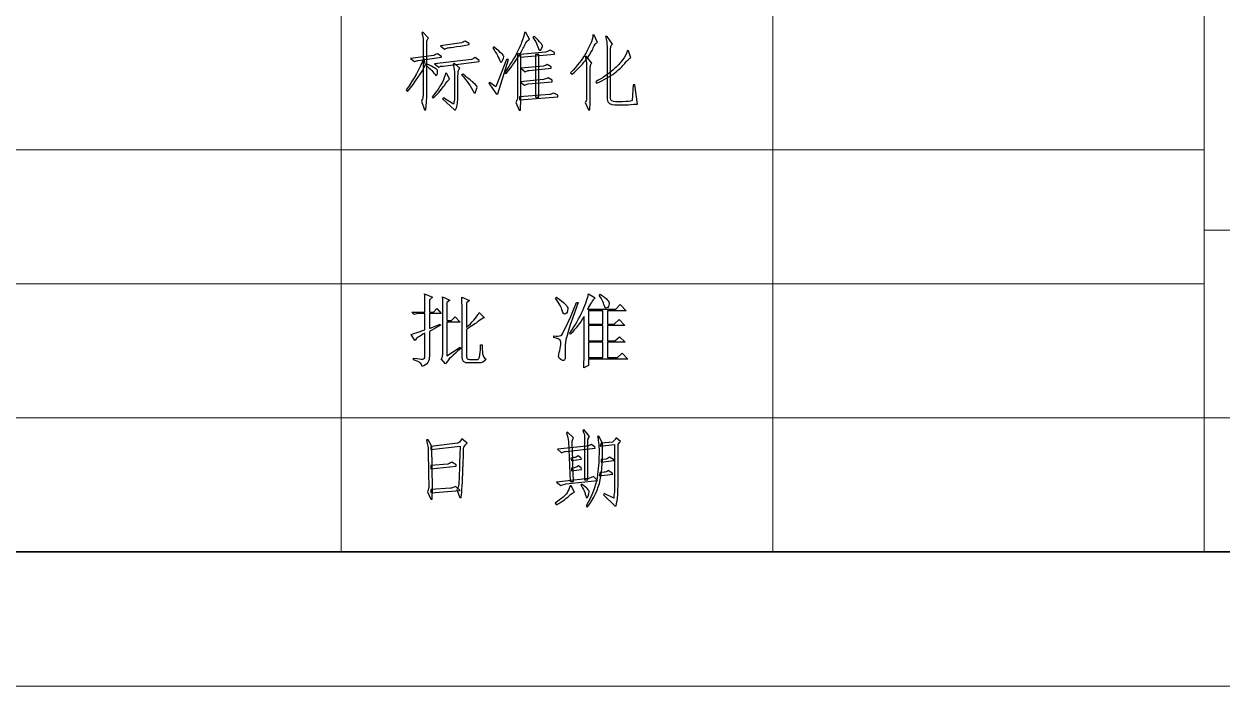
# Model space of a CAD drawing. Header units: millimetres. Extents: x 958 to 3026, y 447 to 1692.
# Drawn here: x 1155.8 to 1343.2, y 447.1 to 550.6 of the extents above; entities that cross this region are included whole.
import ezdxf

# ---------------------------------------------------------------- set-up
doc = ezdxf.new("R2010")
doc.units = ezdxf.units.MM
doc.layers.add('layer 1', color=7, linetype='Continuous')

msp = doc.modelspace()

# ---------------------------------------------------------------- linework, layer by layer
at = {"layer": 'layer 1', "color": 1, "lineweight": 9}
for points in [[(1340.413, 656.745), (1340.413, 656.745), (1340.413, 468.048), (1340.413, 468.048)], [(1205.47, 551.913), (1205.47, 551.913), (1205.47, 468.048), (1205.47, 468.048)], [(1272.942, 551.913), (1272.942, 551.913), (1272.942, 468.048), (1272.942, 468.048)], [(1205.47, 547.698), (1205.47, 547.698), (1205.47, 547.698), (1205.47, 547.698)], [(1340.413, 530.947), (1340.413, 530.947), (1070.528, 530.947), (1070.528, 530.947)], [(1340.413, 530.947), (1340.413, 530.947), (1340.413, 530.947), (1340.413, 530.947)], [(1610.298, 518.367), (1610.298, 518.367), (1340.413, 518.367), (1340.413, 518.367)], [(1340.413, 509.98), (1340.413, 509.98), (1070.528, 509.98), (1070.528, 509.98)], [(1340.413, 509.98), (1340.413, 509.98), (1340.413, 509.98), (1340.413, 509.98)], [(1610.298, 489.014), (1610.298, 489.014), (1070.528, 489.014), (1070.528, 489.014)], [(958.076, 447.081), (958.076, 447.081), (1902.673, 447.081), (1902.673, 447.081)]]:
    msp.add_open_spline(points, degree=3, dxfattribs=at)
at = {"layer": 'layer 1', "color": 1}
for points, knots in [([(1218.247, 539.246), (1218.278, 539.476), (1218.295, 540.967), (1218.295, 543.718), (1218.295, 543.718), (1218.295, 546.471), (1218.295, 547.953), (1218.295, 548.165), (1218.295, 548.165), (1218.295, 548.379), (1218.213, 548.748), (1218.05, 549.272), (1218.05, 549.272), (1218.05, 549.272), (1218.247, 549.368), (1218.247, 549.368), (1218.247, 549.368), (1218.247, 549.368), (1219.132, 548.435), (1219.132, 548.435), (1219.132, 548.435), (1218.966, 548.272), (1218.876, 548.117), (1218.861, 547.968), (1218.861, 547.968), (1218.844, 547.821), (1218.836, 546.313), (1218.836, 543.447), (1218.836, 543.447), (1218.836, 540.581), (1218.836, 539.074), (1218.836, 538.927), (1218.836, 538.927), (1218.836, 538.78), (1218.788, 538.197), (1218.689, 537.183), (1218.689, 537.183), (1218.689, 537.183), (1218.492, 537.183), (1218.492, 537.183), (1218.492, 537.183), (1218.492, 537.183), (1218.002, 538.558), (1218.002, 538.558), (1218.002, 538.558), (1218.132, 538.789), (1218.213, 539.017), (1218.247, 539.246)], [0, 0, 0, 0, 0.0833333, 0.0833333, 0.0833333, 0.0833333, 0.1666667, 0.1666667, 0.1666667, 0.1666667, 0.25, 0.25, 0.25, 0.25, 0.3333333, 0.3333333, 0.3333333, 0.3333333, 0.4166667, 0.4166667, 0.4166667, 0.4166667, 0.5, 0.5, 0.5, 0.5, 0.5833333, 0.5833333, 0.5833333, 0.5833333, 0.6666667, 0.6666667, 0.6666667, 0.6666667, 0.75, 0.75, 0.75, 0.75, 0.8333333, 0.8333333, 0.8333333, 0.8333333, 0.9166667, 0.9166667, 0.9166667, 0.9166667, 1, 1, 1, 1]), ([(1234.192, 547.379), (1233.98, 546.936), (1233.693, 546.404), (1233.332, 545.781), (1233.332, 545.781), (1232.972, 545.16), (1232.284, 544.194), (1231.269, 542.883), (1231.269, 542.883), (1231.269, 542.883), (1231.022, 543.03), (1231.022, 543.03), (1231.022, 543.03), (1231.974, 544.439), (1232.594, 545.429), (1232.89, 546.003), (1232.89, 546.003), (1233.185, 546.576), (1233.448, 547.158), (1233.676, 547.748), (1233.676, 547.748), (1233.904, 548.337), (1234.053, 548.861), (1234.118, 549.32), (1234.118, 549.32), (1234.118, 549.32), (1234.316, 549.32), (1234.316, 549.32), (1234.316, 549.32), (1234.316, 549.32), (1234.905, 548.238), (1234.905, 548.238), (1234.905, 548.238), (1234.643, 548.108), (1234.406, 547.821), (1234.192, 547.379)], [0, 0, 0, 0, 0.1111111, 0.1111111, 0.1111111, 0.1111111, 0.2222222, 0.2222222, 0.2222222, 0.2222222, 0.3333333, 0.3333333, 0.3333333, 0.3333333, 0.4444444, 0.4444444, 0.4444444, 0.4444444, 0.5555556, 0.5555556, 0.5555556, 0.5555556, 0.6666667, 0.6666667, 0.6666667, 0.6666667, 0.7777778, 0.7777778, 0.7777778, 0.7777778, 0.8888889, 0.8888889, 0.8888889, 0.8888889, 1, 1, 1, 1]), ([(1225.47, 547.601), (1225.47, 547.601), (1225.47, 547.404), (1225.47, 547.404), (1225.47, 547.404), (1223.308, 547.077), (1222.195, 546.913), (1222.128, 546.913), (1222.128, 546.913), (1222.063, 546.913), (1221.899, 546.846), (1221.637, 546.716), (1221.637, 546.716), (1221.637, 546.716), (1220.998, 547.207), (1220.998, 547.207), (1220.998, 547.207), (1220.998, 547.207), (1224.292, 547.699), (1224.292, 547.699), (1224.292, 547.699), (1224.421, 547.764), (1224.602, 547.846), (1224.83, 547.945), (1224.83, 547.945), (1224.83, 547.945), (1225.47, 547.601), (1225.47, 547.601)], [0, 0, 0, 0, 0.1428571, 0.1428571, 0.1428571, 0.1428571, 0.2857143, 0.2857143, 0.2857143, 0.2857143, 0.4285714, 0.4285714, 0.4285714, 0.4285714, 0.5714286, 0.5714286, 0.5714286, 0.5714286, 0.7142857, 0.7142857, 0.7142857, 0.7142857, 0.8571429, 0.8571429, 0.8571429, 0.8571429, 1, 1, 1, 1]), ([(1236.649, 547.674), (1236.829, 547.46), (1236.928, 547.305), (1236.945, 547.207), (1236.945, 547.207), (1236.959, 547.108), (1236.871, 546.896), (1236.674, 546.567), (1236.674, 546.567), (1236.674, 546.567), (1236.429, 546.567), (1236.429, 546.567), (1236.429, 546.567), (1236.198, 547.257), (1235.871, 547.911), (1235.446, 548.534), (1235.446, 548.534), (1235.446, 548.534), (1235.643, 548.731), (1235.643, 548.731), (1235.643, 548.731), (1236.133, 548.238), (1236.469, 547.886), (1236.649, 547.674)], [0, 0, 0, 0, 0.1666667, 0.1666667, 0.1666667, 0.1666667, 0.3333333, 0.3333333, 0.3333333, 0.3333333, 0.5, 0.5, 0.5, 0.5, 0.6666667, 0.6666667, 0.6666667, 0.6666667, 0.8333333, 0.8333333, 0.8333333, 0.8333333, 1, 1, 1, 1]), ([(1244.88, 546.888), (1244.683, 546.412), (1244.34, 545.84), (1243.849, 545.167), (1243.849, 545.167), (1243.356, 544.496), (1242.604, 543.701), (1241.589, 542.785), (1241.589, 542.785), (1241.589, 542.785), (1241.341, 542.982), (1241.341, 542.982), (1241.341, 542.982), (1242.457, 544.225), (1243.176, 545.135), (1243.505, 545.708), (1243.505, 545.708), (1243.832, 546.282), (1244.134, 546.854), (1244.413, 547.429), (1244.413, 547.429), (1244.692, 548.001), (1244.83, 548.5), (1244.83, 548.926), (1244.83, 548.926), (1244.83, 548.926), (1245.027, 548.878), (1245.027, 548.878), (1245.027, 548.878), (1245.027, 548.878), (1245.52, 547.748), (1245.52, 547.748), (1245.52, 547.748), (1245.289, 547.649), (1245.078, 547.362), (1244.88, 546.888)], [0, 0, 0, 0, 0.1111111, 0.1111111, 0.1111111, 0.1111111, 0.2222222, 0.2222222, 0.2222222, 0.2222222, 0.3333333, 0.3333333, 0.3333333, 0.3333333, 0.4444444, 0.4444444, 0.4444444, 0.4444444, 0.5555556, 0.5555556, 0.5555556, 0.5555556, 0.6666667, 0.6666667, 0.6666667, 0.6666667, 0.7777778, 0.7777778, 0.7777778, 0.7777778, 0.8888889, 0.8888889, 0.8888889, 0.8888889, 1, 1, 1, 1]), ([(1250.973, 538.657), (1250.973, 538.657), (1251.12, 541.114), (1251.12, 541.114), (1251.12, 541.114), (1251.12, 541.114), (1251.368, 541.114), (1251.368, 541.114), (1251.368, 541.114), (1251.368, 541.114), (1251.81, 538.116), (1251.81, 538.116), (1251.81, 538.116), (1251.024, 538.051), (1250.401, 538.002), (1249.942, 537.969), (1249.942, 537.969), (1249.942, 537.969), (1248.271, 537.969), (1248.271, 537.969), (1248.271, 537.969), (1247.518, 538.002), (1247.107, 538.296), (1247.042, 538.854), (1247.042, 538.854), (1247.042, 538.854), (1247.042, 547.108), (1247.042, 547.108), (1247.042, 547.108), (1247.042, 547.567), (1246.96, 548.091), (1246.797, 548.681), (1246.797, 548.681), (1246.797, 548.681), (1247.042, 548.681), (1247.042, 548.681), (1247.042, 548.681), (1247.042, 548.681), (1247.879, 547.502), (1247.879, 547.502), (1247.879, 547.502), (1247.713, 547.339), (1247.623, 547.175), (1247.608, 547.01), (1247.608, 547.01), (1247.591, 546.846), (1247.583, 544.177), (1247.583, 539), (1247.583, 539), (1247.583, 538.64), (1247.845, 538.459), (1248.369, 538.459), (1248.369, 538.459), (1248.369, 538.459), (1249.451, 538.459), (1249.451, 538.459), (1249.451, 538.459), (1250.204, 538.493), (1250.711, 538.558), (1250.973, 538.657)], [0, 0, 0, 0, 0.0666667, 0.0666667, 0.0666667, 0.0666667, 0.1333333, 0.1333333, 0.1333333, 0.1333333, 0.2, 0.2, 0.2, 0.2, 0.2666667, 0.2666667, 0.2666667, 0.2666667, 0.3333333, 0.3333333, 0.3333333, 0.3333333, 0.4, 0.4, 0.4, 0.4, 0.4666667, 0.4666667, 0.4666667, 0.4666667, 0.5333333, 0.5333333, 0.5333333, 0.5333333, 0.6, 0.6, 0.6, 0.6, 0.6666667, 0.6666667, 0.6666667, 0.6666667, 0.7333333, 0.7333333, 0.7333333, 0.7333333, 0.8, 0.8, 0.8, 0.8, 0.8666667, 0.8666667, 0.8666667, 0.8666667, 0.9333333, 0.9333333, 0.9333333, 0.9333333, 1, 1, 1, 1]), ([(1215.838, 540.082), (1215.838, 540.082), (1215.643, 540.328), (1215.643, 540.328), (1215.643, 540.328), (1216.821, 542.03), (1217.74, 543.684), (1218.394, 545.29), (1218.394, 545.29), (1218.394, 545.29), (1218.639, 544.259), (1218.639, 544.259), (1218.639, 544.259), (1218.016, 542.982), (1217.083, 541.588), (1215.838, 540.082)], [0, 0, 0, 0, 0.25, 0.25, 0.25, 0.25, 0.5, 0.5, 0.5, 0.5, 0.75, 0.75, 0.75, 0.75, 1, 1, 1, 1]), ([(1217.509, 544.946), (1217.379, 544.913), (1217.182, 544.848), (1216.92, 544.749), (1216.92, 544.749), (1216.92, 544.749), (1216.28, 545.242), (1216.28, 545.242), (1216.28, 545.242), (1216.28, 545.242), (1219.966, 545.733), (1219.966, 545.733), (1219.966, 545.733), (1220.098, 545.798), (1220.276, 545.879), (1220.507, 545.978), (1220.507, 545.978), (1220.507, 545.978), (1221.096, 545.586), (1221.096, 545.586), (1221.096, 545.586), (1221.096, 545.586), (1221.147, 545.437), (1221.147, 545.437), (1221.147, 545.437), (1221.147, 545.437), (1217.509, 544.946), (1217.509, 544.946)], [0, 0, 0, 0, 0.1428571, 0.1428571, 0.1428571, 0.1428571, 0.2857143, 0.2857143, 0.2857143, 0.2857143, 0.4285714, 0.4285714, 0.4285714, 0.4285714, 0.5714286, 0.5714286, 0.5714286, 0.5714286, 0.7142857, 0.7142857, 0.7142857, 0.7142857, 0.8571429, 0.8571429, 0.8571429, 0.8571429, 1, 1, 1, 1]), ([(1225.864, 545.093), (1225.994, 545.16), (1226.174, 545.257), (1226.403, 545.389), (1226.403, 545.389), (1226.403, 545.389), (1227.042, 544.946), (1227.042, 544.946), (1227.042, 544.946), (1227.042, 544.946), (1227.042, 544.749), (1227.042, 544.749), (1227.042, 544.749), (1227.042, 544.749), (1221.392, 544.062), (1221.392, 544.062), (1221.392, 544.062), (1221.096, 544.062), (1220.884, 543.997), (1220.752, 543.865), (1220.752, 543.865), (1220.752, 543.865), (1220.065, 544.406), (1220.065, 544.406), (1220.065, 544.406), (1220.065, 544.406), (1225.864, 545.093), (1225.864, 545.093)], [0, 0, 0, 0, 0.1428571, 0.1428571, 0.1428571, 0.1428571, 0.2857143, 0.2857143, 0.2857143, 0.2857143, 0.4285714, 0.4285714, 0.4285714, 0.4285714, 0.5714286, 0.5714286, 0.5714286, 0.5714286, 0.7142857, 0.7142857, 0.7142857, 0.7142857, 0.8571429, 0.8571429, 0.8571429, 0.8571429, 1, 1, 1, 1]), ([(1230.334, 544.701), (1230.139, 545.355), (1229.745, 546.077), (1229.156, 546.863), (1229.156, 546.863), (1229.156, 546.863), (1229.353, 547.06), (1229.353, 547.06), (1229.353, 547.06), (1229.942, 546.567), (1230.334, 546.223), (1230.531, 546.028), (1230.531, 546.028), (1230.728, 545.831), (1230.844, 545.685), (1230.875, 545.586), (1230.875, 545.586), (1230.908, 545.487), (1230.81, 545.192), (1230.581, 544.701), (1230.581, 544.701), (1230.581, 544.701), (1230.334, 544.701), (1230.334, 544.701)], [0, 0, 0, 0, 0.1666667, 0.1666667, 0.1666667, 0.1666667, 0.3333333, 0.3333333, 0.3333333, 0.3333333, 0.5, 0.5, 0.5, 0.5, 0.6666667, 0.6666667, 0.6666667, 0.6666667, 0.8333333, 0.8333333, 0.8333333, 0.8333333, 1, 1, 1, 1]), ([(1233.036, 546.028), (1233.036, 546.028), (1233.577, 545.879), (1233.577, 545.879), (1233.577, 545.879), (1233.577, 545.879), (1233.577, 538.902), (1233.577, 538.902), (1233.577, 538.902), (1233.577, 538.902), (1233.479, 537.132), (1233.479, 537.132), (1233.479, 537.132), (1233.479, 537.132), (1233.284, 537.132), (1233.284, 537.132), (1233.284, 537.132), (1233.284, 537.132), (1232.791, 538.361), (1232.791, 538.361), (1232.791, 538.361), (1232.923, 538.623), (1232.997, 538.82), (1233.014, 538.952), (1233.014, 538.952), (1233.028, 539.082), (1233.036, 541.441), (1233.036, 546.028)], [0, 0, 0, 0, 0.1428571, 0.1428571, 0.1428571, 0.1428571, 0.2857143, 0.2857143, 0.2857143, 0.2857143, 0.4285714, 0.4285714, 0.4285714, 0.4285714, 0.5714286, 0.5714286, 0.5714286, 0.5714286, 0.7142857, 0.7142857, 0.7142857, 0.7142857, 0.8571429, 0.8571429, 0.8571429, 0.8571429, 1, 1, 1, 1]), ([(1233.431, 545.879), (1233.431, 545.879), (1237.41, 546.223), (1237.41, 546.223), (1237.41, 546.223), (1237.574, 546.257), (1237.821, 546.372), (1238.148, 546.567), (1238.148, 546.567), (1238.148, 546.567), (1238.836, 546.175), (1238.836, 546.175), (1238.836, 546.175), (1238.836, 546.175), (1238.836, 545.93), (1238.836, 545.93), (1238.836, 545.93), (1238.836, 545.93), (1233.431, 545.437), (1233.431, 545.437), (1233.431, 545.437), (1233.431, 545.437), (1233.431, 545.879), (1233.431, 545.879)], [0, 0, 0, 0, 0.1666667, 0.1666667, 0.1666667, 0.1666667, 0.3333333, 0.3333333, 0.3333333, 0.3333333, 0.5, 0.5, 0.5, 0.5, 0.6666667, 0.6666667, 0.6666667, 0.6666667, 0.8333333, 0.8333333, 0.8333333, 0.8333333, 1, 1, 1, 1]), ([(1235.838, 539.198), (1235.838, 539.198), (1235.838, 545.879), (1235.838, 545.879), (1235.838, 545.879), (1235.838, 545.879), (1236.379, 545.879), (1236.379, 545.879), (1236.379, 545.879), (1236.379, 545.879), (1236.379, 539.198), (1236.379, 539.198), (1236.379, 539.198), (1236.379, 539.198), (1235.838, 539.198), (1235.838, 539.198)], [0, 0, 0, 0, 0.25, 0.25, 0.25, 0.25, 0.5, 0.5, 0.5, 0.5, 0.75, 0.75, 0.75, 0.75, 1, 1, 1, 1]), ([(1244.438, 544.112), (1244.404, 543.98), (1244.396, 543.047), (1244.413, 541.311), (1244.413, 541.311), (1244.43, 539.575), (1244.404, 538.197), (1244.34, 537.183), (1244.34, 537.183), (1244.34, 537.183), (1244.142, 537.183), (1244.142, 537.183), (1244.142, 537.183), (1244.142, 537.183), (1243.601, 538.361), (1243.601, 538.361), (1243.601, 538.361), (1243.734, 538.527), (1243.807, 538.673), (1243.824, 538.803), (1243.824, 538.803), (1243.841, 538.935), (1243.849, 539.843), (1243.849, 541.531), (1243.849, 541.531), (1243.849, 543.219), (1243.849, 544.16), (1243.849, 544.357), (1243.849, 544.357), (1243.849, 544.554), (1243.767, 544.946), (1243.601, 545.536), (1243.601, 545.536), (1243.601, 545.536), (1243.799, 545.536), (1243.799, 545.536), (1243.799, 545.536), (1243.799, 545.536), (1244.635, 544.504), (1244.635, 544.504), (1244.635, 544.504), (1244.537, 544.374), (1244.472, 544.242), (1244.438, 544.112)], [0, 0, 0, 0, 0.0909091, 0.0909091, 0.0909091, 0.0909091, 0.1818182, 0.1818182, 0.1818182, 0.1818182, 0.2727273, 0.2727273, 0.2727273, 0.2727273, 0.3636364, 0.3636364, 0.3636364, 0.3636364, 0.4545455, 0.4545455, 0.4545455, 0.4545455, 0.5454545, 0.5454545, 0.5454545, 0.5454545, 0.6363636, 0.6363636, 0.6363636, 0.6363636, 0.7272727, 0.7272727, 0.7272727, 0.7272727, 0.8181818, 0.8181818, 0.8181818, 0.8181818, 0.9090909, 0.9090909, 0.9090909, 0.9090909, 1, 1, 1, 1]), ([(1248.197, 542.957), (1247.493, 542.416), (1246.552, 541.883), (1245.371, 541.359), (1245.371, 541.359), (1245.371, 541.359), (1245.272, 541.604), (1245.272, 541.604), (1245.272, 541.604), (1246.354, 542.196), (1247.248, 542.802), (1247.952, 543.422), (1247.952, 543.422), (1248.657, 544.045), (1249.164, 544.577), (1249.474, 545.02), (1249.474, 545.02), (1249.787, 545.462), (1250.04, 545.947), (1250.237, 546.471), (1250.237, 546.471), (1250.237, 546.471), (1250.384, 546.42), (1250.384, 546.42), (1250.384, 546.42), (1250.384, 546.42), (1250.776, 545.341), (1250.776, 545.341), (1250.776, 545.341), (1250.514, 545.242), (1250.195, 544.955), (1249.818, 544.479), (1249.818, 544.479), (1249.443, 544.005), (1248.902, 543.498), (1248.197, 542.957)], [0, 0, 0, 0, 0.1111111, 0.1111111, 0.1111111, 0.1111111, 0.2222222, 0.2222222, 0.2222222, 0.2222222, 0.3333333, 0.3333333, 0.3333333, 0.3333333, 0.4444444, 0.4444444, 0.4444444, 0.4444444, 0.5555556, 0.5555556, 0.5555556, 0.5555556, 0.6666667, 0.6666667, 0.6666667, 0.6666667, 0.7777778, 0.7777778, 0.7777778, 0.7777778, 0.8888889, 0.8888889, 0.8888889, 0.8888889, 1, 1, 1, 1]), ([(1220.457, 542.686), (1220.457, 542.686), (1220.262, 542.588), (1220.262, 542.588), (1220.262, 542.588), (1219.901, 543.078), (1219.408, 543.602), (1218.788, 544.16), (1218.788, 544.16), (1218.788, 544.16), (1218.884, 544.357), (1218.884, 544.357), (1218.884, 544.357), (1219.932, 543.865), (1220.473, 543.554), (1220.507, 543.422), (1220.507, 543.422), (1220.538, 543.292), (1220.524, 543.047), (1220.457, 542.686)], [0, 0, 0, 0, 0.2, 0.2, 0.2, 0.2, 0.4, 0.4, 0.4, 0.4, 0.6, 0.6, 0.6, 0.6, 0.8, 0.8, 0.8, 0.8, 1, 1, 1, 1]), ([(1222.964, 544.357), (1222.964, 544.357), (1223.111, 544.504), (1223.111, 544.504), (1223.111, 544.504), (1223.111, 544.504), (1223.996, 543.718), (1223.996, 543.718), (1223.996, 543.718), (1223.864, 543.554), (1223.782, 543.391), (1223.751, 543.227), (1223.751, 543.227), (1223.717, 543.064), (1223.7, 541.604), (1223.7, 538.854), (1223.7, 538.854), (1223.669, 538.197), (1223.553, 537.642), (1223.356, 537.183), (1223.356, 537.183), (1223.356, 537.183), (1223.159, 537.183), (1223.159, 537.183), (1223.159, 537.183), (1223.159, 537.183), (1221.293, 538.952), (1221.293, 538.952), (1221.293, 538.952), (1221.293, 538.952), (1221.44, 539.099), (1221.44, 539.099), (1221.44, 539.099), (1221.44, 539.099), (1223.012, 538.116), (1223.012, 538.116), (1223.012, 538.116), (1223.077, 538.248), (1223.128, 538.476), (1223.159, 538.803), (1223.159, 538.803), (1223.159, 538.803), (1223.159, 543.129), (1223.159, 543.129), (1223.159, 543.129), (1223.128, 543.619), (1223.063, 544.03), (1222.964, 544.357)], [0, 0, 0, 0, 0.0833333, 0.0833333, 0.0833333, 0.0833333, 0.1666667, 0.1666667, 0.1666667, 0.1666667, 0.25, 0.25, 0.25, 0.25, 0.3333333, 0.3333333, 0.3333333, 0.3333333, 0.4166667, 0.4166667, 0.4166667, 0.4166667, 0.5, 0.5, 0.5, 0.5, 0.5833333, 0.5833333, 0.5833333, 0.5833333, 0.6666667, 0.6666667, 0.6666667, 0.6666667, 0.75, 0.75, 0.75, 0.75, 0.8333333, 0.8333333, 0.8333333, 0.8333333, 0.9166667, 0.9166667, 0.9166667, 0.9166667, 1, 1, 1, 1]), ([(1229.646, 540.818), (1229.646, 540.818), (1231.317, 545.093), (1231.317, 545.093), (1231.317, 545.093), (1231.317, 545.093), (1231.613, 545.093), (1231.613, 545.093), (1231.613, 545.093), (1231.613, 545.093), (1229.942, 539.688), (1229.942, 539.688), (1229.942, 539.688), (1229.942, 539.688), (1229.697, 539.688), (1229.697, 539.688), (1229.697, 539.688), (1229.697, 539.688), (1228.567, 541.359), (1228.567, 541.359), (1228.567, 541.359), (1228.567, 541.359), (1228.713, 541.506), (1228.713, 541.506), (1228.713, 541.506), (1228.713, 541.506), (1229.646, 540.818), (1229.646, 540.818)], [0, 0, 0, 0, 0.1428571, 0.1428571, 0.1428571, 0.1428571, 0.2857143, 0.2857143, 0.2857143, 0.2857143, 0.4285714, 0.4285714, 0.4285714, 0.4285714, 0.5714286, 0.5714286, 0.5714286, 0.5714286, 0.7142857, 0.7142857, 0.7142857, 0.7142857, 0.8571429, 0.8571429, 0.8571429, 0.8571429, 1, 1, 1, 1]), ([(1237.658, 544.307), (1237.658, 544.307), (1238.295, 543.915), (1238.295, 543.915), (1238.295, 543.915), (1238.295, 543.915), (1238.295, 543.718), (1238.295, 543.718), (1238.295, 543.718), (1238.295, 543.718), (1234.856, 543.374), (1234.856, 543.374), (1234.856, 543.374), (1234.691, 543.34), (1234.479, 543.275), (1234.217, 543.177), (1234.217, 543.177), (1234.217, 543.177), (1233.577, 543.718), (1233.577, 543.718), (1233.577, 543.718), (1233.577, 543.718), (1237.117, 544.062), (1237.117, 544.062), (1237.117, 544.062), (1237.247, 544.095), (1237.427, 544.177), (1237.658, 544.307)], [0, 0, 0, 0, 0.1428571, 0.1428571, 0.1428571, 0.1428571, 0.2857143, 0.2857143, 0.2857143, 0.2857143, 0.4285714, 0.4285714, 0.4285714, 0.4285714, 0.5714286, 0.5714286, 0.5714286, 0.5714286, 0.7142857, 0.7142857, 0.7142857, 0.7142857, 0.8571429, 0.8571429, 0.8571429, 0.8571429, 1, 1, 1, 1]), ([(1219.868, 539.051), (1219.868, 539.051), (1219.67, 539.246), (1219.67, 539.246), (1219.67, 539.246), (1220.524, 540.294), (1221.063, 541.063), (1221.293, 541.556), (1221.293, 541.556), (1221.522, 542.047), (1221.685, 542.506), (1221.784, 542.932), (1221.784, 542.932), (1221.784, 542.932), (1221.981, 542.883), (1221.981, 542.883), (1221.981, 542.883), (1221.981, 542.883), (1222.423, 541.999), (1222.423, 541.999), (1222.423, 541.999), (1222.195, 541.835), (1221.924, 541.514), (1221.612, 541.04), (1221.612, 541.04), (1221.302, 540.564), (1220.719, 539.902), (1219.868, 539.051)], [0, 0, 0, 0, 0.1428571, 0.1428571, 0.1428571, 0.1428571, 0.2857143, 0.2857143, 0.2857143, 0.2857143, 0.4285714, 0.4285714, 0.4285714, 0.4285714, 0.5714286, 0.5714286, 0.5714286, 0.5714286, 0.7142857, 0.7142857, 0.7142857, 0.7142857, 0.8571429, 0.8571429, 0.8571429, 0.8571429, 1, 1, 1, 1]), ([(1226.281, 541.334), (1226.526, 541.089), (1226.665, 540.934), (1226.698, 540.869), (1226.698, 540.869), (1226.732, 540.801), (1226.65, 540.474), (1226.453, 539.885), (1226.453, 539.885), (1226.453, 539.885), (1226.256, 539.885), (1226.256, 539.885), (1226.256, 539.885), (1225.732, 540.869), (1225.078, 541.802), (1224.292, 542.686), (1224.292, 542.686), (1224.292, 542.686), (1224.486, 542.785), (1224.486, 542.785), (1224.486, 542.785), (1225.436, 542.064), (1226.036, 541.581), (1226.281, 541.334)], [0, 0, 0, 0, 0.1666667, 0.1666667, 0.1666667, 0.1666667, 0.3333333, 0.3333333, 0.3333333, 0.3333333, 0.5, 0.5, 0.5, 0.5, 0.6666667, 0.6666667, 0.6666667, 0.6666667, 0.8333333, 0.8333333, 0.8333333, 0.8333333, 1, 1, 1, 1]), ([(1234.118, 541.063), (1234.118, 541.063), (1233.431, 541.604), (1233.431, 541.604), (1233.431, 541.604), (1233.431, 541.604), (1237.117, 541.948), (1237.117, 541.948), (1237.117, 541.948), (1237.28, 541.982), (1237.509, 542.064), (1237.804, 542.196), (1237.804, 542.196), (1237.804, 542.196), (1238.444, 541.85), (1238.444, 541.85), (1238.444, 541.85), (1238.444, 541.85), (1238.444, 541.604), (1238.444, 541.604), (1238.444, 541.604), (1238.444, 541.604), (1234.708, 541.261), (1234.708, 541.261), (1234.708, 541.261), (1234.513, 541.229), (1234.316, 541.162), (1234.118, 541.063)], [0, 0, 0, 0, 0.1428571, 0.1428571, 0.1428571, 0.1428571, 0.2857143, 0.2857143, 0.2857143, 0.2857143, 0.4285714, 0.4285714, 0.4285714, 0.4285714, 0.5714286, 0.5714286, 0.5714286, 0.5714286, 0.7142857, 0.7142857, 0.7142857, 0.7142857, 0.8571429, 0.8571429, 0.8571429, 0.8571429, 1, 1, 1, 1]), ([(1238.689, 539.837), (1238.689, 539.837), (1239.326, 539.491), (1239.326, 539.491), (1239.326, 539.491), (1239.326, 539.491), (1239.326, 539.246), (1239.326, 539.246), (1239.326, 539.246), (1239.326, 539.246), (1233.332, 538.755), (1233.332, 538.755), (1233.332, 538.755), (1233.332, 538.755), (1233.332, 539.246), (1233.332, 539.246), (1233.332, 539.246), (1233.332, 539.246), (1238.05, 539.59), (1238.05, 539.59), (1238.05, 539.59), (1238.182, 539.623), (1238.393, 539.705), (1238.689, 539.837)], [0, 0, 0, 0, 0.1666667, 0.1666667, 0.1666667, 0.1666667, 0.3333333, 0.3333333, 0.3333333, 0.3333333, 0.5, 0.5, 0.5, 0.5, 0.6666667, 0.6666667, 0.6666667, 0.6666667, 0.8333333, 0.8333333, 0.8333333, 0.8333333, 1, 1, 1, 1]), ([(1216.399, 502.085), (1216.399, 502.085), (1216.988, 501.152), (1216.988, 501.152), (1216.988, 501.152), (1217.12, 501.414), (1217.645, 501.789), (1218.561, 502.282), (1218.561, 502.282), (1218.561, 502.282), (1218.561, 498.743), (1218.561, 498.743), (1218.561, 498.743), (1218.561, 498.416), (1218.439, 498.244), (1218.192, 498.227), (1218.192, 498.227), (1217.946, 498.21), (1217.481, 498.252), (1216.791, 498.351), (1216.791, 498.351), (1216.791, 498.351), (1216.791, 498.105), (1216.791, 498.105), (1216.791, 498.105), (1217.645, 497.843), (1218.087, 497.499), (1218.118, 497.072), (1218.118, 497.072), (1218.905, 497.334), (1219.282, 497.875), (1219.248, 498.694), (1219.248, 498.694), (1219.248, 498.694), (1219.248, 502.527), (1219.248, 502.527), (1219.248, 502.527), (1219.248, 502.527), (1220.97, 503.51), (1220.97, 503.51), (1220.97, 503.51), (1220.97, 503.51), (1220.919, 503.705), (1220.919, 503.705), (1220.919, 503.705), (1220.919, 503.705), (1219.248, 503.018), (1219.248, 503.018), (1219.248, 503.018), (1219.248, 503.018), (1219.248, 505.328), (1219.248, 505.328), (1219.248, 505.328), (1219.248, 505.328), (1221.117, 505.328), (1221.117, 505.328), (1221.117, 505.328), (1221.117, 505.328), (1220.429, 506.114), (1220.429, 506.114), (1220.429, 506.114), (1220.429, 506.114), (1219.888, 505.573), (1219.888, 505.573), (1219.888, 505.573), (1219.888, 505.573), (1219.248, 505.573), (1219.248, 505.573), (1219.248, 505.573), (1219.248, 505.573), (1219.248, 507.49), (1219.248, 507.49), (1219.248, 507.49), (1219.248, 507.49), (1219.741, 507.884), (1219.741, 507.884), (1219.741, 507.884), (1219.741, 507.884), (1218.513, 508.423), (1218.513, 508.423), (1218.513, 508.423), (1218.544, 507.605), (1218.561, 506.655), (1218.561, 505.573), (1218.561, 505.573), (1218.561, 505.573), (1216.498, 505.573), (1216.498, 505.573), (1216.498, 505.573), (1216.498, 505.573), (1216.89, 505.181), (1216.89, 505.181), (1216.89, 505.181), (1216.89, 505.181), (1217.481, 505.328), (1217.481, 505.328), (1217.481, 505.328), (1217.481, 505.328), (1218.561, 505.328), (1218.561, 505.328), (1218.561, 505.328), (1218.561, 505.328), (1218.561, 502.823), (1218.561, 502.823), (1218.561, 502.823), (1217.481, 502.428), (1216.76, 502.183), (1216.399, 502.085)], [0, 0, 0, 0, 0.037037, 0.037037, 0.037037, 0.037037, 0.0740741, 0.0740741, 0.0740741, 0.0740741, 0.1111111, 0.1111111, 0.1111111, 0.1111111, 0.1481481, 0.1481481, 0.1481481, 0.1481481, 0.1851852, 0.1851852, 0.1851852, 0.1851852, 0.2222222, 0.2222222, 0.2222222, 0.2222222, 0.2592593, 0.2592593, 0.2592593, 0.2592593, 0.2962963, 0.2962963, 0.2962963, 0.2962963, 0.3333333, 0.3333333, 0.3333333, 0.3333333, 0.3703704, 0.3703704, 0.3703704, 0.3703704, 0.4074074, 0.4074074, 0.4074074, 0.4074074, 0.4444444, 0.4444444, 0.4444444, 0.4444444, 0.4814815, 0.4814815, 0.4814815, 0.4814815, 0.5185185, 0.5185185, 0.5185185, 0.5185185, 0.5555556, 0.5555556, 0.5555556, 0.5555556, 0.5925926, 0.5925926, 0.5925926, 0.5925926, 0.6296296, 0.6296296, 0.6296296, 0.6296296, 0.6666667, 0.6666667, 0.6666667, 0.6666667, 0.7037037, 0.7037037, 0.7037037, 0.7037037, 0.7407407, 0.7407407, 0.7407407, 0.7407407, 0.7777778, 0.7777778, 0.7777778, 0.7777778, 0.8148148, 0.8148148, 0.8148148, 0.8148148, 0.8518519, 0.8518519, 0.8518519, 0.8518519, 0.8888889, 0.8888889, 0.8888889, 0.8888889, 0.9259259, 0.9259259, 0.9259259, 0.9259259, 0.962963, 0.962963, 0.962963, 0.962963, 1, 1, 1, 1]), ([(1221.117, 498.252), (1221.117, 498.252), (1221.756, 497.466), (1221.756, 497.466), (1221.756, 497.466), (1222.148, 498.088), (1222.951, 498.892), (1224.163, 499.873), (1224.163, 499.873), (1224.163, 499.873), (1224.064, 500.07), (1224.064, 500.07), (1224.064, 500.07), (1224.064, 500.07), (1222.001, 498.743), (1222.001, 498.743), (1222.001, 498.743), (1222.001, 498.743), (1222.001, 504.001), (1222.001, 504.001), (1222.001, 504.001), (1222.001, 504.001), (1224.064, 504.001), (1224.064, 504.001), (1224.064, 504.001), (1224.064, 504.001), (1223.278, 504.838), (1223.278, 504.838), (1223.278, 504.838), (1223.278, 504.838), (1222.689, 504.246), (1222.689, 504.246), (1222.689, 504.246), (1222.689, 504.246), (1222.001, 504.246), (1222.001, 504.246), (1222.001, 504.246), (1222.001, 504.246), (1222.001, 507.047), (1222.001, 507.047), (1222.001, 507.047), (1222.001, 507.047), (1222.444, 507.442), (1222.444, 507.442), (1222.444, 507.442), (1222.444, 507.442), (1221.314, 507.983), (1221.314, 507.983), (1221.314, 507.983), (1221.345, 507.36), (1221.362, 506.687), (1221.362, 505.968), (1221.362, 505.968), (1221.362, 505.968), (1221.362, 499.284), (1221.362, 499.284), (1221.362, 499.284), (1221.395, 498.793), (1221.314, 498.449), (1221.117, 498.252)], [0, 0, 0, 0, 0.0666667, 0.0666667, 0.0666667, 0.0666667, 0.1333333, 0.1333333, 0.1333333, 0.1333333, 0.2, 0.2, 0.2, 0.2, 0.2666667, 0.2666667, 0.2666667, 0.2666667, 0.3333333, 0.3333333, 0.3333333, 0.3333333, 0.4, 0.4, 0.4, 0.4, 0.4666667, 0.4666667, 0.4666667, 0.4666667, 0.5333333, 0.5333333, 0.5333333, 0.5333333, 0.6, 0.6, 0.6, 0.6, 0.6666667, 0.6666667, 0.6666667, 0.6666667, 0.7333333, 0.7333333, 0.7333333, 0.7333333, 0.8, 0.8, 0.8, 0.8, 0.8666667, 0.8666667, 0.8666667, 0.8666667, 0.9333333, 0.9333333, 0.9333333, 0.9333333, 1, 1, 1, 1]), ([(1224.36, 498.644), (1224.327, 497.891), (1224.687, 497.548), (1225.44, 497.612), (1225.44, 497.612), (1225.44, 497.612), (1226.964, 497.612), (1226.964, 497.612), (1226.964, 497.612), (1227.423, 497.581), (1227.799, 497.793), (1228.094, 498.252), (1228.094, 498.252), (1227.799, 498.351), (1227.627, 498.621), (1227.578, 499.063), (1227.578, 499.063), (1227.53, 499.506), (1227.505, 499.971), (1227.505, 500.464), (1227.505, 500.464), (1227.505, 500.464), (1227.26, 500.464), (1227.26, 500.464), (1227.26, 500.464), (1227.26, 499.906), (1227.226, 499.374), (1227.161, 498.866), (1227.161, 498.866), (1227.096, 498.359), (1226.916, 498.12), (1226.62, 498.153), (1226.62, 498.153), (1226.62, 498.153), (1225.538, 498.153), (1225.538, 498.153), (1225.538, 498.153), (1225.211, 498.187), (1225.048, 498.382), (1225.048, 498.743), (1225.048, 498.743), (1225.048, 498.743), (1225.048, 502.871), (1225.048, 502.871), (1225.048, 502.871), (1225.899, 503.395), (1226.505, 503.804), (1226.866, 504.1), (1226.866, 504.1), (1227.226, 504.395), (1227.57, 504.59), (1227.897, 504.689), (1227.897, 504.689), (1227.897, 504.689), (1227.063, 505.525), (1227.063, 505.525), (1227.063, 505.525), (1226.603, 504.705), (1225.933, 503.919), (1225.048, 503.167), (1225.048, 503.167), (1225.048, 503.167), (1225.048, 506.999), (1225.048, 506.999), (1225.048, 506.999), (1225.048, 506.999), (1225.538, 507.391), (1225.538, 507.391), (1225.538, 507.391), (1225.538, 507.391), (1224.31, 507.932), (1224.31, 507.932), (1224.31, 507.932), (1224.343, 507.343), (1224.36, 506.754), (1224.36, 506.163), (1224.36, 506.163), (1224.36, 506.163), (1224.36, 498.644), (1224.36, 498.644)], [0, 0, 0, 0, 0.05, 0.05, 0.05, 0.05, 0.1, 0.1, 0.1, 0.1, 0.15, 0.15, 0.15, 0.15, 0.2, 0.2, 0.2, 0.2, 0.25, 0.25, 0.25, 0.25, 0.3, 0.3, 0.3, 0.3, 0.35, 0.35, 0.35, 0.35, 0.4, 0.4, 0.4, 0.4, 0.45, 0.45, 0.45, 0.45, 0.5, 0.5, 0.5, 0.5, 0.55, 0.55, 0.55, 0.55, 0.6, 0.6, 0.6, 0.6, 0.65, 0.65, 0.65, 0.65, 0.7, 0.7, 0.7, 0.7, 0.75, 0.75, 0.75, 0.75, 0.8, 0.8, 0.8, 0.8, 0.85, 0.85, 0.85, 0.85, 0.9, 0.9, 0.9, 0.9, 0.95, 0.95, 0.95, 0.95, 1, 1, 1, 1]), ([(1239.13, 507.884), (1239.13, 507.884), (1238.983, 507.735), (1238.983, 507.735), (1238.983, 507.735), (1239.573, 506.884), (1239.925, 506.236), (1240.038, 505.796), (1240.038, 505.796), (1240.153, 505.353), (1240.317, 505.188), (1240.531, 505.303), (1240.531, 505.303), (1240.742, 505.418), (1240.866, 505.672), (1240.9, 506.064), (1240.9, 506.064), (1240.931, 506.458), (1240.342, 507.064), (1239.13, 507.884)], [0, 0, 0, 0, 0.2, 0.2, 0.2, 0.2, 0.4, 0.4, 0.4, 0.4, 0.6, 0.6, 0.6, 0.6, 0.8, 0.8, 0.8, 0.8, 1, 1, 1, 1]), ([(1243.405, 496.877), (1243.405, 496.877), (1244.143, 497.22), (1244.143, 497.22), (1244.143, 497.22), (1244.143, 497.22), (1244.143, 498.202), (1244.143, 498.202), (1244.143, 498.202), (1244.143, 498.202), (1250.284, 498.202), (1250.284, 498.202), (1250.284, 498.202), (1250.284, 498.202), (1249.399, 499.137), (1249.399, 499.137), (1249.399, 499.137), (1249.399, 499.137), (1248.664, 498.449), (1248.664, 498.449), (1248.664, 498.449), (1248.664, 498.449), (1247.091, 498.449), (1247.091, 498.449), (1247.091, 498.449), (1247.091, 498.449), (1247.091, 500.856), (1247.091, 500.856), (1247.091, 500.856), (1247.091, 500.856), (1249.892, 500.856), (1249.892, 500.856), (1249.892, 500.856), (1249.892, 500.856), (1249.007, 501.693), (1249.007, 501.693), (1249.007, 501.693), (1249.007, 501.693), (1248.269, 501.101), (1248.269, 501.101), (1248.269, 501.101), (1248.269, 501.101), (1247.091, 501.101), (1247.091, 501.101), (1247.091, 501.101), (1247.091, 501.101), (1247.091, 503.46), (1247.091, 503.46), (1247.091, 503.46), (1247.091, 503.46), (1249.842, 503.46), (1249.842, 503.46), (1249.842, 503.46), (1249.842, 503.46), (1248.909, 504.395), (1248.909, 504.395), (1248.909, 504.395), (1248.909, 504.395), (1248.171, 503.705), (1248.171, 503.705), (1248.171, 503.705), (1248.171, 503.705), (1247.091, 503.705), (1247.091, 503.705), (1247.091, 503.705), (1247.091, 503.705), (1247.091, 505.771), (1247.091, 505.771), (1247.091, 505.771), (1247.091, 505.771), (1250.039, 505.771), (1250.039, 505.771), (1250.039, 505.771), (1250.039, 505.771), (1249.106, 506.754), (1249.106, 506.754), (1249.106, 506.754), (1249.106, 506.754), (1248.418, 506.016), (1248.418, 506.016), (1248.418, 506.016), (1248.418, 506.016), (1243.994, 506.016), (1243.994, 506.016), (1243.994, 506.016), (1244.225, 506.441), (1244.42, 506.802), (1244.583, 507.098), (1244.583, 507.098), (1244.749, 507.391), (1244.944, 507.622), (1245.175, 507.785), (1245.175, 507.785), (1245.175, 507.785), (1244.143, 508.423), (1244.143, 508.423), (1244.143, 508.423), (1244.045, 507.834), (1243.741, 506.966), (1243.233, 505.819), (1243.233, 505.819), (1242.726, 504.672), (1242.047, 503.494), (1241.193, 502.282), (1241.193, 502.282), (1241.193, 502.282), (1241.342, 502.133), (1241.342, 502.133), (1241.342, 502.133), (1242.128, 502.986), (1242.833, 503.902), (1243.453, 504.886), (1243.453, 504.886), (1243.453, 504.886), (1243.453, 499.334), (1243.453, 499.334), (1243.453, 499.334), (1243.453, 499.005), (1243.439, 498.187), (1243.405, 496.877)], [0, 0, 0, 0, 0.0333333, 0.0333333, 0.0333333, 0.0333333, 0.0666667, 0.0666667, 0.0666667, 0.0666667, 0.1, 0.1, 0.1, 0.1, 0.1333333, 0.1333333, 0.1333333, 0.1333333, 0.1666667, 0.1666667, 0.1666667, 0.1666667, 0.2, 0.2, 0.2, 0.2, 0.2333333, 0.2333333, 0.2333333, 0.2333333, 0.2666667, 0.2666667, 0.2666667, 0.2666667, 0.3, 0.3, 0.3, 0.3, 0.3333333, 0.3333333, 0.3333333, 0.3333333, 0.3666667, 0.3666667, 0.3666667, 0.3666667, 0.4, 0.4, 0.4, 0.4, 0.4333333, 0.4333333, 0.4333333, 0.4333333, 0.4666667, 0.4666667, 0.4666667, 0.4666667, 0.5, 0.5, 0.5, 0.5, 0.5333333, 0.5333333, 0.5333333, 0.5333333, 0.5666667, 0.5666667, 0.5666667, 0.5666667, 0.6, 0.6, 0.6, 0.6, 0.6333333, 0.6333333, 0.6333333, 0.6333333, 0.6666667, 0.6666667, 0.6666667, 0.6666667, 0.7, 0.7, 0.7, 0.7, 0.7333333, 0.7333333, 0.7333333, 0.7333333, 0.7666667, 0.7666667, 0.7666667, 0.7666667, 0.8, 0.8, 0.8, 0.8, 0.8333333, 0.8333333, 0.8333333, 0.8333333, 0.8666667, 0.8666667, 0.8666667, 0.8666667, 0.9, 0.9, 0.9, 0.9, 0.9333333, 0.9333333, 0.9333333, 0.9333333, 0.9666667, 0.9666667, 0.9666667, 0.9666667, 1, 1, 1, 1]), ([(1245.812, 508.228), (1246.24, 507.54), (1246.502, 507.008), (1246.598, 506.63), (1246.598, 506.63), (1246.697, 506.253), (1246.837, 506.114), (1247.018, 506.213), (1247.018, 506.213), (1247.198, 506.312), (1247.32, 506.532), (1247.385, 506.875), (1247.385, 506.875), (1247.452, 507.219), (1246.976, 507.72), (1245.961, 508.375), (1245.961, 508.375), (1245.961, 508.375), (1245.812, 508.228), (1245.812, 508.228)], [0, 0, 0, 0, 0.2, 0.2, 0.2, 0.2, 0.4, 0.4, 0.4, 0.4, 0.6, 0.6, 0.6, 0.6, 0.8, 0.8, 0.8, 0.8, 1, 1, 1, 1]), ([(1238.736, 501.839), (1238.736, 501.839), (1238.736, 501.594), (1238.736, 501.594), (1238.736, 501.594), (1239.26, 501.462), (1239.581, 501.324), (1239.694, 501.175), (1239.694, 501.175), (1239.809, 501.028), (1239.843, 500.783), (1239.793, 500.439), (1239.793, 500.439), (1239.744, 500.095), (1239.663, 499.701), (1239.547, 499.258), (1239.547, 499.258), (1239.432, 498.816), (1239.44, 498.514), (1239.573, 498.351), (1239.573, 498.351), (1239.702, 498.187), (1239.891, 498.072), (1240.136, 498.007), (1240.136, 498.007), (1240.384, 497.94), (1240.497, 498.145), (1240.48, 498.621), (1240.48, 498.621), (1240.466, 499.095), (1240.466, 499.709), (1240.48, 500.464), (1240.48, 500.464), (1240.497, 501.217), (1241.176, 503.412), (1242.52, 507.047), (1242.52, 507.047), (1242.52, 507.047), (1242.275, 507.098), (1242.275, 507.098), (1242.275, 507.098), (1240.9, 503.756), (1240.08, 502.028), (1239.818, 501.913), (1239.818, 501.913), (1239.556, 501.797), (1239.195, 501.774), (1238.736, 501.839)], [0, 0, 0, 0, 0.0833333, 0.0833333, 0.0833333, 0.0833333, 0.1666667, 0.1666667, 0.1666667, 0.1666667, 0.25, 0.25, 0.25, 0.25, 0.3333333, 0.3333333, 0.3333333, 0.3333333, 0.4166667, 0.4166667, 0.4166667, 0.4166667, 0.5, 0.5, 0.5, 0.5, 0.5833333, 0.5833333, 0.5833333, 0.5833333, 0.6666667, 0.6666667, 0.6666667, 0.6666667, 0.75, 0.75, 0.75, 0.75, 0.8333333, 0.8333333, 0.8333333, 0.8333333, 0.9166667, 0.9166667, 0.9166667, 0.9166667, 1, 1, 1, 1]), ([(1246.403, 505.771), (1246.403, 505.771), (1246.403, 503.705), (1246.403, 503.705), (1246.403, 503.705), (1246.403, 503.705), (1244.143, 503.705), (1244.143, 503.705), (1244.143, 503.705), (1244.143, 503.705), (1244.143, 505.771), (1244.143, 505.771), (1244.143, 505.771), (1244.143, 505.771), (1246.403, 505.771), (1246.403, 505.771)], [0, 0, 0, 0, 0.25, 0.25, 0.25, 0.25, 0.5, 0.5, 0.5, 0.5, 0.75, 0.75, 0.75, 0.75, 1, 1, 1, 1]), ([(1244.143, 503.46), (1244.143, 503.46), (1246.403, 503.46), (1246.403, 503.46), (1246.403, 503.46), (1246.403, 503.46), (1246.403, 501.101), (1246.403, 501.101), (1246.403, 501.101), (1246.403, 501.101), (1244.143, 501.101), (1244.143, 501.101), (1244.143, 501.101), (1244.143, 501.101), (1244.143, 503.46), (1244.143, 503.46)], [0, 0, 0, 0, 0.25, 0.25, 0.25, 0.25, 0.5, 0.5, 0.5, 0.5, 0.75, 0.75, 0.75, 0.75, 1, 1, 1, 1]), ([(1244.143, 500.856), (1244.143, 500.856), (1246.403, 500.856), (1246.403, 500.856), (1246.403, 500.856), (1246.403, 500.856), (1246.403, 498.449), (1246.403, 498.449), (1246.403, 498.449), (1246.403, 498.449), (1244.143, 498.449), (1244.143, 498.449), (1244.143, 498.449), (1244.143, 498.449), (1244.143, 500.856), (1244.143, 500.856)], [0, 0, 0, 0, 0.25, 0.25, 0.25, 0.25, 0.5, 0.5, 0.5, 0.5, 0.75, 0.75, 0.75, 0.75, 1, 1, 1, 1]), ([(1243.504, 479.345), (1243.504, 479.345), (1243.504, 486.128), (1243.504, 486.128), (1243.504, 486.128), (1243.504, 486.325), (1243.422, 486.635), (1243.258, 487.061), (1243.258, 487.061), (1243.258, 487.061), (1243.405, 487.208), (1243.405, 487.208), (1243.405, 487.208), (1243.405, 487.208), (1244.29, 486.128), (1244.29, 486.128), (1244.29, 486.128), (1244.126, 485.897), (1244.045, 485.711), (1244.045, 485.562), (1244.045, 485.562), (1244.045, 485.415), (1244.045, 483.344), (1244.045, 479.345), (1244.045, 479.345), (1244.045, 479.345), (1243.504, 479.345), (1243.504, 479.345)], [0, 0, 0, 0, 0.1428571, 0.1428571, 0.1428571, 0.1428571, 0.2857143, 0.2857143, 0.2857143, 0.2857143, 0.4285714, 0.4285714, 0.4285714, 0.4285714, 0.5714286, 0.5714286, 0.5714286, 0.5714286, 0.7142857, 0.7142857, 0.7142857, 0.7142857, 0.8571429, 0.8571429, 0.8571429, 0.8571429, 1, 1, 1, 1]), ([(1219.643, 484.556), (1219.643, 484.556), (1219.741, 477.97), (1219.741, 477.97), (1219.741, 477.97), (1219.741, 477.97), (1219.691, 476.299), (1219.691, 476.299), (1219.691, 476.299), (1219.691, 476.299), (1219.496, 476.299), (1219.496, 476.299), (1219.496, 476.299), (1219.496, 476.299), (1218.955, 477.479), (1218.955, 477.479), (1218.955, 477.479), (1219.119, 477.871), (1219.192, 478.125), (1219.175, 478.24), (1219.175, 478.24), (1219.158, 478.356), (1219.135, 479.354), (1219.102, 481.239), (1219.102, 481.239), (1219.068, 483.121), (1219.054, 484.105), (1219.054, 484.186), (1219.054, 484.186), (1219.054, 484.268), (1218.972, 484.736), (1218.806, 485.587), (1218.806, 485.587), (1218.806, 485.587), (1219.054, 485.587), (1219.054, 485.587), (1219.054, 485.587), (1219.054, 485.587), (1219.643, 484.556), (1219.643, 484.556)], [0, 0, 0, 0, 0.1, 0.1, 0.1, 0.1, 0.2, 0.2, 0.2, 0.2, 0.3, 0.3, 0.3, 0.3, 0.4, 0.4, 0.4, 0.4, 0.5, 0.5, 0.5, 0.5, 0.6, 0.6, 0.6, 0.6, 0.7, 0.7, 0.7, 0.7, 0.8, 0.8, 0.8, 0.8, 0.9, 0.9, 0.9, 0.9, 1, 1, 1, 1]), ([(1223.672, 485.046), (1223.836, 485.08), (1224.048, 485.308), (1224.31, 485.734), (1224.31, 485.734), (1224.31, 485.734), (1225.146, 485.046), (1225.146, 485.046), (1225.146, 485.046), (1224.786, 484.719), (1224.605, 484.457), (1224.605, 484.26), (1224.605, 484.26), (1224.605, 484.063), (1224.572, 482.975), (1224.507, 480.993), (1224.507, 480.993), (1224.442, 479.01), (1224.343, 477.544), (1224.213, 476.595), (1224.213, 476.595), (1224.213, 476.595), (1224.016, 476.595), (1224.016, 476.595), (1224.016, 476.595), (1224.016, 476.595), (1223.523, 477.773), (1223.523, 477.773), (1223.523, 477.773), (1223.721, 478.102), (1223.828, 478.347), (1223.844, 478.511), (1223.844, 478.511), (1223.861, 478.674), (1223.935, 480.706), (1224.064, 484.604), (1224.064, 484.604), (1224.064, 484.604), (1219.496, 484.063), (1219.496, 484.063), (1219.496, 484.063), (1219.496, 484.063), (1219.496, 484.556), (1219.496, 484.556), (1219.496, 484.556), (1219.496, 484.556), (1223.672, 485.046), (1223.672, 485.046)], [0, 0, 0, 0, 0.0833333, 0.0833333, 0.0833333, 0.0833333, 0.1666667, 0.1666667, 0.1666667, 0.1666667, 0.25, 0.25, 0.25, 0.25, 0.3333333, 0.3333333, 0.3333333, 0.3333333, 0.4166667, 0.4166667, 0.4166667, 0.4166667, 0.5, 0.5, 0.5, 0.5, 0.5833333, 0.5833333, 0.5833333, 0.5833333, 0.6666667, 0.6666667, 0.6666667, 0.6666667, 0.75, 0.75, 0.75, 0.75, 0.8333333, 0.8333333, 0.8333333, 0.8333333, 0.9166667, 0.9166667, 0.9166667, 0.9166667, 1, 1, 1, 1]), ([(1241.785, 485.883), (1241.652, 485.652), (1241.587, 485.44), (1241.587, 485.243), (1241.587, 485.243), (1241.587, 485.046), (1241.652, 482.983), (1241.785, 479.052), (1241.785, 479.052), (1241.785, 479.052), (1241.244, 479.052), (1241.244, 479.052), (1241.244, 479.052), (1241.244, 479.052), (1240.998, 485.342), (1240.998, 485.342), (1240.998, 485.342), (1240.965, 485.734), (1240.866, 486.176), (1240.703, 486.669), (1240.703, 486.669), (1240.703, 486.669), (1240.849, 486.816), (1240.849, 486.816), (1240.849, 486.816), (1240.849, 486.816), (1241.785, 485.883), (1241.785, 485.883)], [0, 0, 0, 0, 0.1428571, 0.1428571, 0.1428571, 0.1428571, 0.2857143, 0.2857143, 0.2857143, 0.2857143, 0.4285714, 0.4285714, 0.4285714, 0.4285714, 0.5714286, 0.5714286, 0.5714286, 0.5714286, 0.7142857, 0.7142857, 0.7142857, 0.7142857, 0.8571429, 0.8571429, 0.8571429, 0.8571429, 1, 1, 1, 1]), ([(1245.468, 479.641), (1245.665, 481.016), (1245.772, 482.245), (1245.789, 483.327), (1245.789, 483.327), (1245.804, 484.407), (1245.73, 485.342), (1245.567, 486.128), (1245.567, 486.128), (1245.567, 486.128), (1245.764, 486.176), (1245.764, 486.176), (1245.764, 486.176), (1245.764, 486.176), (1246.305, 485.096), (1246.305, 485.096), (1246.305, 485.096), (1246.37, 482.704), (1246.254, 480.779), (1245.961, 479.322), (1245.961, 479.322), (1245.665, 477.863), (1244.994, 476.448), (1243.946, 475.07), (1243.946, 475.07), (1243.946, 475.07), (1243.749, 475.267), (1243.749, 475.267), (1243.749, 475.267), (1244.699, 476.806), (1245.273, 478.266), (1245.468, 479.641)], [0, 0, 0, 0, 0.125, 0.125, 0.125, 0.125, 0.25, 0.25, 0.25, 0.25, 0.375, 0.375, 0.375, 0.375, 0.5, 0.5, 0.5, 0.5, 0.625, 0.625, 0.625, 0.625, 0.75, 0.75, 0.75, 0.75, 0.875, 0.875, 0.875, 0.875, 1, 1, 1, 1]), ([(1246.502, 476.987), (1246.502, 476.987), (1246.598, 477.184), (1246.598, 477.184), (1246.598, 477.184), (1246.598, 477.184), (1248.074, 476.448), (1248.074, 476.448), (1248.074, 476.448), (1248.139, 476.972), (1248.179, 477.381), (1248.196, 477.676), (1248.196, 477.676), (1248.213, 477.97), (1248.221, 480.362), (1248.221, 484.849), (1248.221, 484.849), (1248.221, 484.849), (1245.961, 484.604), (1245.961, 484.604), (1245.961, 484.604), (1245.961, 484.604), (1246.108, 485.096), (1246.108, 485.096), (1246.108, 485.096), (1246.108, 485.096), (1247.877, 485.243), (1247.877, 485.243), (1247.877, 485.243), (1248.007, 485.308), (1248.204, 485.522), (1248.466, 485.883), (1248.466, 485.883), (1248.466, 485.883), (1249.154, 485.342), (1249.154, 485.342), (1249.154, 485.342), (1248.892, 485.08), (1248.762, 484.891), (1248.762, 484.776), (1248.762, 484.776), (1248.762, 484.662), (1248.762, 483.547), (1248.762, 481.434), (1248.762, 481.434), (1248.762, 479.322), (1248.754, 477.962), (1248.737, 477.356), (1248.737, 477.356), (1248.72, 476.75), (1248.63, 476.054), (1248.466, 475.267), (1248.466, 475.267), (1248.466, 475.267), (1248.269, 475.267), (1248.269, 475.267), (1248.269, 475.267), (1248.269, 475.267), (1246.502, 476.987), (1246.502, 476.987)], [0, 0, 0, 0, 0.0666667, 0.0666667, 0.0666667, 0.0666667, 0.1333333, 0.1333333, 0.1333333, 0.1333333, 0.2, 0.2, 0.2, 0.2, 0.2666667, 0.2666667, 0.2666667, 0.2666667, 0.3333333, 0.3333333, 0.3333333, 0.3333333, 0.4, 0.4, 0.4, 0.4, 0.4666667, 0.4666667, 0.4666667, 0.4666667, 0.5333333, 0.5333333, 0.5333333, 0.5333333, 0.6, 0.6, 0.6, 0.6, 0.6666667, 0.6666667, 0.6666667, 0.6666667, 0.7333333, 0.7333333, 0.7333333, 0.7333333, 0.8, 0.8, 0.8, 0.8, 0.8666667, 0.8666667, 0.8666667, 0.8666667, 0.9333333, 0.9333333, 0.9333333, 0.9333333, 1, 1, 1, 1]), ([(1240.556, 483.769), (1240.39, 483.769), (1240.178, 483.704), (1239.916, 483.572), (1239.916, 483.572), (1239.916, 483.572), (1239.277, 484.113), (1239.277, 484.113), (1239.277, 484.113), (1239.277, 484.113), (1243.848, 484.604), (1243.848, 484.604), (1243.848, 484.604), (1244.011, 484.604), (1244.24, 484.685), (1244.535, 484.849), (1244.535, 484.849), (1244.535, 484.849), (1245.124, 484.505), (1245.124, 484.505), (1245.124, 484.505), (1245.124, 484.505), (1245.175, 484.31), (1245.175, 484.31), (1245.175, 484.31), (1245.175, 484.31), (1240.556, 483.769), (1240.556, 483.769)], [0, 0, 0, 0, 0.1428571, 0.1428571, 0.1428571, 0.1428571, 0.2857143, 0.2857143, 0.2857143, 0.2857143, 0.4285714, 0.4285714, 0.4285714, 0.4285714, 0.5714286, 0.5714286, 0.5714286, 0.5714286, 0.7142857, 0.7142857, 0.7142857, 0.7142857, 0.8571429, 0.8571429, 0.8571429, 0.8571429, 1, 1, 1, 1]), ([(1222.788, 482.098), (1222.788, 482.098), (1223.427, 481.704), (1223.427, 481.704), (1223.427, 481.704), (1223.427, 481.704), (1223.427, 481.459), (1223.427, 481.459), (1223.427, 481.459), (1223.427, 481.459), (1219.496, 481.067), (1219.496, 481.067), (1219.496, 481.067), (1219.496, 481.067), (1219.496, 481.557), (1219.496, 481.557), (1219.496, 481.557), (1219.496, 481.557), (1222.148, 481.803), (1222.148, 481.803), (1222.148, 481.803), (1222.247, 481.836), (1222.461, 481.935), (1222.788, 482.098)], [0, 0, 0, 0, 0.1666667, 0.1666667, 0.1666667, 0.1666667, 0.3333333, 0.3333333, 0.3333333, 0.3333333, 0.5, 0.5, 0.5, 0.5, 0.6666667, 0.6666667, 0.6666667, 0.6666667, 0.8333333, 0.8333333, 0.8333333, 0.8333333, 1, 1, 1, 1]), ([(1242.52, 483.082), (1242.52, 483.082), (1242.963, 482.786), (1242.963, 482.786), (1242.963, 482.786), (1242.963, 482.786), (1243.061, 482.589), (1243.061, 482.589), (1243.061, 482.589), (1243.061, 482.589), (1241.489, 482.344), (1241.489, 482.344), (1241.489, 482.344), (1241.489, 482.344), (1241.39, 482.738), (1241.39, 482.738), (1241.39, 482.738), (1241.39, 482.738), (1241.931, 482.834), (1241.931, 482.834), (1241.931, 482.834), (1242.095, 482.834), (1242.292, 482.918), (1242.52, 483.082)], [0, 0, 0, 0, 0.1666667, 0.1666667, 0.1666667, 0.1666667, 0.3333333, 0.3333333, 0.3333333, 0.3333333, 0.5, 0.5, 0.5, 0.5, 0.6666667, 0.6666667, 0.6666667, 0.6666667, 0.8333333, 0.8333333, 0.8333333, 0.8333333, 1, 1, 1, 1]), ([(1248.024, 482.541), (1248.024, 482.541), (1248.074, 482.344), (1248.074, 482.344), (1248.074, 482.344), (1248.074, 482.344), (1246.108, 482.098), (1246.108, 482.098), (1246.108, 482.098), (1246.108, 482.098), (1246.108, 482.49), (1246.108, 482.49), (1246.108, 482.49), (1246.108, 482.49), (1246.894, 482.589), (1246.894, 482.589), (1246.894, 482.589), (1247.026, 482.622), (1247.204, 482.721), (1247.435, 482.884), (1247.435, 482.884), (1247.435, 482.884), (1248.024, 482.541), (1248.024, 482.541)], [0, 0, 0, 0, 0.1666667, 0.1666667, 0.1666667, 0.1666667, 0.3333333, 0.3333333, 0.3333333, 0.3333333, 0.5, 0.5, 0.5, 0.5, 0.6666667, 0.6666667, 0.6666667, 0.6666667, 0.8333333, 0.8333333, 0.8333333, 0.8333333, 1, 1, 1, 1]), ([(1240.604, 478.708), (1240.441, 478.674), (1240.178, 478.593), (1239.818, 478.463), (1239.818, 478.463), (1239.818, 478.463), (1239.13, 478.953), (1239.13, 478.953), (1239.13, 478.953), (1239.13, 478.953), (1244.191, 479.542), (1244.191, 479.542), (1244.191, 479.542), (1244.321, 479.576), (1244.569, 479.675), (1244.929, 479.838), (1244.929, 479.838), (1244.929, 479.838), (1245.567, 479.249), (1245.567, 479.249), (1245.567, 479.249), (1245.567, 479.249), (1240.604, 478.708), (1240.604, 478.708)], [0, 0, 0, 0, 0.1666667, 0.1666667, 0.1666667, 0.1666667, 0.3333333, 0.3333333, 0.3333333, 0.3333333, 0.5, 0.5, 0.5, 0.5, 0.6666667, 0.6666667, 0.6666667, 0.6666667, 0.8333333, 0.8333333, 0.8333333, 0.8333333, 1, 1, 1, 1]), ([(1243.061, 480.968), (1243.061, 480.968), (1241.489, 480.723), (1241.489, 480.723), (1241.489, 480.723), (1241.489, 480.723), (1241.489, 481.165), (1241.489, 481.165), (1241.489, 481.165), (1241.489, 481.165), (1241.881, 481.213), (1241.881, 481.213), (1241.881, 481.213), (1242.112, 481.247), (1242.34, 481.346), (1242.571, 481.509), (1242.571, 481.509), (1242.571, 481.509), (1243.011, 481.213), (1243.011, 481.213), (1243.011, 481.213), (1243.011, 481.213), (1243.061, 480.968), (1243.061, 480.968)], [0, 0, 0, 0, 0.1666667, 0.1666667, 0.1666667, 0.1666667, 0.3333333, 0.3333333, 0.3333333, 0.3333333, 0.5, 0.5, 0.5, 0.5, 0.6666667, 0.6666667, 0.6666667, 0.6666667, 0.8333333, 0.8333333, 0.8333333, 0.8333333, 1, 1, 1, 1]), ([(1247.238, 480.771), (1247.238, 480.771), (1247.827, 480.379), (1247.827, 480.379), (1247.827, 480.379), (1247.827, 480.379), (1247.925, 480.23), (1247.925, 480.23), (1247.925, 480.23), (1247.925, 480.23), (1245.812, 479.985), (1245.812, 479.985), (1245.812, 479.985), (1245.812, 479.985), (1245.961, 480.475), (1245.961, 480.475), (1245.961, 480.475), (1245.961, 480.475), (1246.598, 480.526), (1246.598, 480.526), (1246.598, 480.526), (1246.829, 480.559), (1247.041, 480.641), (1247.238, 480.771)], [0, 0, 0, 0, 0.1666667, 0.1666667, 0.1666667, 0.1666667, 0.3333333, 0.3333333, 0.3333333, 0.3333333, 0.5, 0.5, 0.5, 0.5, 0.6666667, 0.6666667, 0.6666667, 0.6666667, 0.8333333, 0.8333333, 0.8333333, 0.8333333, 1, 1, 1, 1]), ([(1219.496, 477.823), (1219.496, 477.823), (1222.542, 478.02), (1222.542, 478.02), (1222.542, 478.02), (1222.771, 478.052), (1223.05, 478.15), (1223.377, 478.314), (1223.377, 478.314), (1223.377, 478.314), (1224.064, 477.676), (1224.064, 477.676), (1224.064, 477.676), (1224.064, 477.676), (1219.496, 477.282), (1219.496, 477.282), (1219.496, 477.282), (1219.496, 477.282), (1219.496, 477.823), (1219.496, 477.823)], [0, 0, 0, 0, 0.2, 0.2, 0.2, 0.2, 0.4, 0.4, 0.4, 0.4, 0.6, 0.6, 0.6, 0.6, 0.8, 0.8, 0.8, 0.8, 1, 1, 1, 1]), ([(1239.13, 475.414), (1239.13, 475.414), (1238.933, 475.662), (1238.933, 475.662), (1238.933, 475.662), (1239.95, 476.414), (1240.562, 476.964), (1240.776, 477.307), (1240.776, 477.307), (1240.99, 477.651), (1241.145, 478.02), (1241.244, 478.412), (1241.244, 478.412), (1241.244, 478.412), (1241.438, 478.412), (1241.438, 478.412), (1241.438, 478.412), (1241.438, 478.412), (1241.931, 477.381), (1241.931, 477.381), (1241.931, 477.381), (1241.669, 477.316), (1241.39, 477.127), (1241.095, 476.815), (1241.095, 476.815), (1240.801, 476.504), (1240.145, 476.037), (1239.13, 475.414)], [0, 0, 0, 0, 0.1428571, 0.1428571, 0.1428571, 0.1428571, 0.2857143, 0.2857143, 0.2857143, 0.2857143, 0.4285714, 0.4285714, 0.4285714, 0.4285714, 0.5714286, 0.5714286, 0.5714286, 0.5714286, 0.7142857, 0.7142857, 0.7142857, 0.7142857, 0.8571429, 0.8571429, 0.8571429, 0.8571429, 1, 1, 1, 1]), ([(1243.749, 476.595), (1243.65, 477.282), (1243.372, 477.922), (1242.915, 478.511), (1242.915, 478.511), (1242.915, 478.511), (1243.061, 478.658), (1243.061, 478.658), (1243.061, 478.658), (1243.487, 478.364), (1243.791, 478.117), (1243.969, 477.922), (1243.969, 477.922), (1244.149, 477.725), (1244.248, 477.586), (1244.265, 477.502), (1244.265, 477.502), (1244.282, 477.421), (1244.191, 477.119), (1243.994, 476.595), (1243.994, 476.595), (1243.994, 476.595), (1243.749, 476.595), (1243.749, 476.595)], [0, 0, 0, 0, 0.1666667, 0.1666667, 0.1666667, 0.1666667, 0.3333333, 0.3333333, 0.3333333, 0.3333333, 0.5, 0.5, 0.5, 0.5, 0.6666667, 0.6666667, 0.6666667, 0.6666667, 0.8333333, 0.8333333, 0.8333333, 0.8333333, 1, 1, 1, 1])]:
    msp.add_open_spline(points, degree=3, knots=knots, dxfattribs=at)
at = {"layer": 'layer 1', "lineweight": 9}
msp.add_open_spline([(1070.528, 468.048), (1070.528, 468.048), (1880.183, 468.048), (1880.183, 468.048)], degree=3, dxfattribs=at)
at = {"layer": 'layer 1', "lineweight": 35}
msp.add_open_spline([(1070.528, 468.048), (1070.528, 468.048), (1880.183, 468.048), (1880.183, 468.048)], degree=3, dxfattribs=at)

doc.saveas('drawing.dxf')
